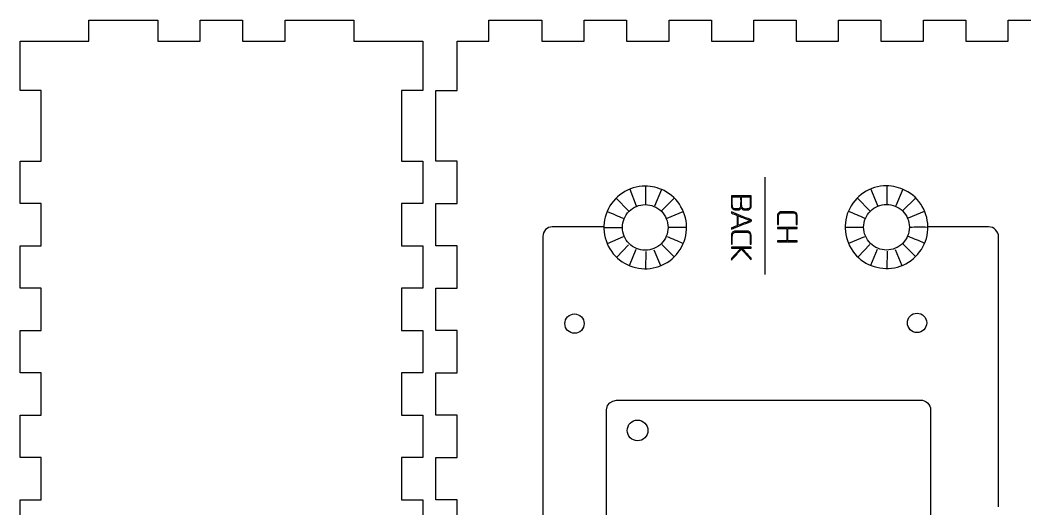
# Model space of a CAD drawing. Extents: x 0 to 409, y 11 to 177.
# Drawn here: x 0.1 to 142.2, y 107.8 to 177 of the extents above; entities that cross this region are included whole.
import ezdxf

# ---------------------------------------------------------------- set-up
doc = ezdxf.new("R2010")
doc.units = 0
doc.layers.add('Imprimir', color=7, linetype='CONTINUOUS')

msp = doc.modelspace()

# ---------------------------------------------------------------- linework, layer by layer
at = {"layer": 'Imprimir', "color": 5}
for points in [[(0.055614, 103.050037), (0.055614, 109.047371), (3.05428, 109.047371), (3.05428, 115.044706), (0.055614, 115.044706), (0.055614, 121.04204), (3.05428, 121.04204), (3.05428, 127.039374), (0.055614, 127.039374), (0.055614, 133.036706), (3.05428, 133.036706), (3.05428, 139.034037), (0.055614, 139.034037), (0.055614, 145.031371), (3.05428, 145.031371), (3.05428, 151.028706), (0.055614, 151.028706), (0.055614, 157.026037), (3.05428, 157.026037), (3.05428, 167.021593), (0.055614, 167.021593), (0.055614, 174.018481), (9.80128, 174.018481), (9.80128, 177.01715), (19.546951, 177.01715), (19.546951, 174.018481), (25.544285, 174.018481), (25.544285, 177.01715), (31.541619, 177.01715), (31.541619, 174.018481), (37.538954, 174.018481), (37.538954, 177.01715), (47.284621, 177.01715), (47.284621, 174.018481), (57.030289, 174.018481), (57.030289, 167.021593), (54.031623, 167.021593), (54.031623, 157.026037), (57.030289, 157.026037), (57.030289, 151.028706), (54.031623, 151.028706), (54.031623, 145.031371), (57.030289, 145.031371), (57.030289, 139.034037), (54.031623, 139.034037), (54.031623, 133.036706), (57.030289, 133.036706), (57.030289, 127.039374), (54.031623, 127.039374), (54.031623, 121.04204), (57.030289, 121.04204), (57.030289, 115.044706), (54.031623, 115.044706), (54.031623, 109.047371), (57.030289, 109.047371), (57.030289, 103.050037)], [(61.893397, 103.04969), (61.893397, 109.04703), (58.894707, 109.04703), (58.894707, 115.04437), (61.893397, 115.04437), (61.893397, 121.041706), (58.894707, 121.041706), (58.894707, 127.039046), (61.893397, 127.039046), (61.893397, 133.036385), (58.894707, 133.036385), (58.894707, 139.03372), (61.893397, 139.03372), (61.893397, 145.031057), (58.894707, 145.031057), (58.894707, 151.028388), (61.893397, 151.028388), (61.893397, 157.025728), (58.894707, 157.025728), (58.894707, 167.021292), (61.893397, 167.021292), (61.893397, 174.018187), (66.391375, 174.018187), (66.391375, 177.016856), (73.888071, 177.016856), (73.888071, 174.018187), (79.885392, 174.018187), (79.885392, 177.016856), (85.882739, 177.016856), (85.882739, 174.018187), (91.880092, 174.018187), (91.880092, 177.016856), (97.877416, 177.016856), (97.877416, 174.018187), (103.874763, 174.018187), (103.874763, 177.016856), (109.872084, 177.016856), (109.872084, 174.018187), (115.869434, 174.018187), (115.869434, 177.016856), (121.866787, 177.016856), (121.866787, 174.018187), (127.864105, 174.018187), (127.864105, 177.016856), (133.861455, 177.016856), (133.861455, 174.018187), (139.858779, 174.018187), (139.858779, 177.016856), (147.355473, 177.016856)]]:
    msp.add_lwpolyline(points, dxfattribs=at)
at = {"layer": 'Imprimir', "color": 7}
for points in [[(105.418033, 154.76726), (105.418033, 140.952626)], [(86.310655, 153.043799), (87.244338, 150.697884)], [(88.558767, 153.451032), (88.546358, 150.941925)], [(90.817515, 153.03494), (89.816326, 150.674159)], [(120.455174, 153.078306), (121.38886, 150.732388)], [(122.703288, 153.485539), (122.690879, 150.976432)], [(124.962034, 153.069447), (123.960845, 150.708666)], [(84.41127, 151.772447), (86.147688, 149.978199)], [(92.596811, 151.769822), (90.832128, 149.98198)], [(100.833703, 151.987775), (100.835026, 151.987775)], [(102.154397, 151.979959), (102.154538, 151.979959)], [(118.555791, 151.806951), (120.292207, 150.012706)], [(126.74133, 151.804329), (124.976647, 150.016487)], [(93.852111, 149.861158), (91.570768, 148.907189)], [(127.996633, 149.895665), (125.715289, 148.941696)], [(82.610362, 147.727126), (75.353193, 147.727126)], [(100.84163, 146.917192), (100.842953, 146.917163)], [(137.092632, 147.725203), (128.381038, 147.725203)], [(74.024604, 146.35799), (74.024604, 98.546559)], [(85.398975, 146.296612), (83.143728, 145.331758)], [(86.165997, 145.177339), (84.489438, 143.435844)], [(90.87399, 145.232346), (92.615316, 143.496185)], [(119.543494, 146.331118), (117.288246, 145.366265)], [(120.310516, 145.211844), (118.63396, 143.470348)], [(125.018509, 145.266853), (126.759835, 143.530689)], [(138.501938, 108.046318), (138.501938, 146.279091)], [(87.181825, 144.496048), (86.248819, 142.222039)], [(88.579415, 144.236349), (88.55883, 141.776806)], [(89.743121, 144.471928), (90.654717, 142.230275)], [(102.217106, 144.645331), (102.216992, 144.645331)], [(121.326346, 144.530552), (120.393338, 142.256543)], [(122.723936, 144.270856), (122.703352, 141.81131)], [(123.887643, 144.506433), (124.799238, 142.264782)]]:
    msp.add_lwpolyline(points, dxfattribs=at)
for points in [[(122.649689, 153.525936), (120.348994, 153.557784), (118.130444, 152.078723), (117.258796, 149.952309)], [(122.649689, 153.525936), (120.348994, 153.557784), (118.130444, 152.078723), (117.258796, 149.952309)], [(88.505168, 153.491429), (86.204473, 153.523279), (83.985926, 152.044219), (83.114274, 149.917802)], [(88.505168, 153.491429), (86.204473, 153.523279), (83.985926, 152.044219), (83.114274, 149.917802)], [(91.168667, 152.85124), (90.348443, 153.272777), (89.427172, 153.492839), (88.505168, 153.491429)], [(91.168667, 152.85124), (90.348443, 153.272777), (89.427172, 153.492839), (88.505168, 153.491429)], [(94.348856, 147.339665), (94.494474, 149.593222), (93.187605, 151.845255), (91.168667, 152.85124)], [(94.348856, 147.339665), (94.494474, 149.593222), (93.187605, 151.845255), (91.168667, 152.85124)], [(125.313189, 152.885745), (124.492964, 153.307284), (123.571693, 153.527346), (122.649689, 153.525936)], [(125.313189, 152.885745), (124.492964, 153.307284), (123.571693, 153.527346), (122.649689, 153.525936)], [(128.493377, 147.374172), (128.638993, 149.627726), (127.332124, 151.879762), (125.313189, 152.885745)], [(128.493377, 147.374172), (128.638993, 149.627726), (127.332124, 151.879762), (125.313189, 152.885745)], [(100.694572, 150.734759), (100.694461, 150.503976), (100.803038, 150.24955), (101.034977, 150.168045)], [(100.694601, 152.128301), (100.694601, 151.663788), (100.694572, 151.199261), (100.694601, 150.734759)], [(103.505243, 152.128301), (102.568372, 152.128301), (101.631475, 152.128301), (100.694601, 152.128301)], [(100.86022, 150.56319), (100.816156, 150.739246), (100.839635, 150.922211), (100.833703, 151.101836)], [(100.833703, 151.101836), (100.833703, 151.397148), (100.833703, 151.692461), (100.833703, 151.987775)], [(100.835084, 151.987775), (101.228075, 151.987775), (101.621037, 151.987775), (102.013996, 151.987775)], [(102.013996, 151.987775), (102.013996, 151.555152), (102.016827, 151.122461), (102.011165, 150.689872)], [(102.18475, 150.527704), (102.135355, 150.707332), (102.160779, 150.895313), (102.154397, 151.079278)], [(102.154397, 151.079278), (102.154397, 151.379506), (102.154397, 151.679734), (102.154397, 151.979959)], [(102.154538, 151.979959), (102.557937, 151.979959), (102.961308, 151.979959), (103.364676, 151.979959)], [(103.364676, 151.979959), (103.361845, 151.54749), (103.368062, 151.114865), (103.361845, 150.682488)], [(103.491422, 150.571545), (103.515975, 150.794666), (103.501, 151.019892), (103.505233, 151.244053)], [(103.505243, 151.244053), (103.505243, 151.538801), (103.505243, 151.833552), (103.505243, 152.128301)], [(83.114274, 149.917802), (82.204174, 147.828822), (82.675389, 145.233841), (84.270165, 143.604257)], [(83.114274, 149.917802), (82.204174, 147.828822), (82.675389, 145.233841), (84.270165, 143.604257)], [(83.08113, 149.921414), (83.893144, 149.579061), (84.624847, 149.274508), (85.408537, 148.933595)], [(103.39709, 148.749027), (102.496242, 149.110371), (101.595423, 149.471712), (100.694572, 149.833054)], [(100.694572, 149.833054), (100.694572, 149.7758), (100.694572, 149.71855), (100.694572, 149.661297)], [(100.694572, 149.661297), (100.970435, 149.554603), (101.246273, 149.44791), (101.522133, 149.341217)], [(101.287514, 150.256284), (101.101922, 150.264724), (100.906146, 150.371597), (100.86022, 150.56319)], [(101.034977, 150.168045), (101.226834, 150.093872), (101.436405, 150.115808), (101.637539, 150.117266)], [(101.77427, 150.295849), (101.618754, 150.236075), (101.450116, 150.258009), (101.287514, 150.256284)], [(101.522133, 149.341217), (101.522133, 148.854579), (101.522133, 148.36795), (101.522133, 147.881315)], [(101.637539, 150.117266), (101.832608, 150.124172), (102.039216, 150.237591), (102.088188, 150.438095)], [(102.011176, 150.689872), (102.011176, 150.529556), (101.937156, 150.350962), (101.77427, 150.295849)], [(102.088188, 150.438095), (102.15358, 150.230053), (102.374208, 150.117512), (102.581774, 150.115472)], [(102.637656, 150.247036), (102.450712, 150.24193), (102.236995, 150.332349), (102.18475, 150.527704)], [(102.581774, 150.115472), (102.764571, 150.118674), (102.953153, 150.094306), (103.129747, 150.152858)], [(103.153893, 150.326618), (102.999926, 150.228047), (102.810863, 150.26085), (102.637656, 150.247036)], [(103.129747, 150.152858), (103.309722, 150.220329), (103.470998, 150.372089), (103.491422, 150.571545)], [(103.361855, 150.682488), (103.361855, 150.536861), (103.284136, 150.395634), (103.153893, 150.326618)], [(107.365993, 149.673002), (107.227992, 149.544301), (107.211574, 149.346286), (107.218626, 149.169013)], [(107.359167, 148.045251), (107.362263, 148.47554), (107.352394, 148.906229), (107.364803, 149.336251)], [(107.364808, 149.336251), (107.391324, 149.558117), (107.602446, 149.73424), (107.825754, 149.72032)], [(107.718924, 149.857562), (107.584166, 149.841608), (107.453613, 149.777943), (107.365993, 149.673041)], [(108.644457, 149.864362), (108.336014, 149.862774), (108.02706, 149.870394), (107.718924, 149.857562)], [(107.825754, 149.72032), (108.244106, 149.728204), (108.662737, 149.720849), (109.081226, 149.724156)], [(109.488885, 149.859877), (109.207662, 149.870857), (108.925905, 149.860142), (108.644457, 149.864348)], [(109.081226, 149.724156), (109.23655, 149.719949), (109.393339, 149.731882), (109.547618, 149.713123)], [(110.02295, 149.358433), (109.999534, 149.626925), (109.760404, 149.857281), (109.488885, 149.859877)], [(109.547618, 149.713126), (109.75888, 149.669459), (109.914709, 149.454673), (109.887771, 149.239921)], [(110.02831, 148.037575), (110.025479, 148.477834), (110.034528, 148.918325), (110.022939, 149.358433)], [(117.258796, 149.952309), (116.348695, 147.863326), (116.81991, 145.268348), (118.414686, 143.638761)], [(117.258796, 149.952309), (116.348695, 147.863326), (116.81991, 145.268348), (118.414686, 143.638761)], [(117.225649, 149.955918), (118.037663, 149.613566), (118.769365, 149.309014), (119.553059, 148.968102)], [(100.694572, 147.389478), (101.616523, 147.759072), (102.538189, 148.12942), (103.460333, 148.498548)], [(101.522133, 147.881315), (101.246273, 147.774622), (100.970435, 147.667923), (100.694572, 147.56123)], [(101.666567, 149.278757), (102.24303, 149.056258), (102.819467, 148.833765), (103.395933, 148.611266)], [(101.666567, 147.94377), (101.666567, 148.388765), (101.666567, 148.833765), (101.666567, 149.278757)], [(103.395933, 148.611266), (102.819467, 148.388767), (102.24303, 148.166263), (101.666567, 147.94377)], [(103.460333, 148.498548), (103.604909, 148.554415), (103.521888, 148.736088), (103.39709, 148.749027)], [(107.218626, 149.169013), (107.215794, 148.794432), (107.21871, 148.41984), (107.218626, 148.045251)], [(107.218626, 148.045251), (107.265483, 148.045251), (107.312309, 148.045251), (107.359167, 148.045251)], [(109.887771, 149.239921), (109.890602, 148.839141), (109.887882, 148.438358), (109.887771, 148.037575)], [(109.887771, 148.037575), (109.934626, 148.037575), (109.981455, 148.037575), (110.02831, 148.037575)], [(75.353193, 147.727126), (74.637432, 147.727126), (74.024604, 147.114338), (74.024604, 146.35799)], [(82.64856, 147.640605), (83.529802, 147.640634), (84.289432, 147.640605), (85.144017, 147.632429)], [(90.44935, 142.120793), (92.643412, 142.866376), (94.261715, 145.021452), (94.348856, 147.339665)], [(90.44935, 142.120793), (92.643412, 142.866376), (94.261715, 145.021452), (94.348856, 147.339665)], [(91.824458, 147.66732), (92.630633, 147.667349), (93.480562, 147.676898), (94.262363, 147.66732)], [(100.696575, 146.529416), (100.692342, 146.116129), (100.696575, 145.702744), (100.693744, 145.289414)], [(100.694572, 147.56123), (100.694572, 147.503982), (100.694572, 147.446726), (100.694572, 147.389478)], [(100.842897, 146.917163), (100.739115, 146.8161), (100.694686, 146.671735), (100.696575, 146.529416)], [(100.834296, 145.289414), (100.837127, 145.699555), (100.831465, 146.109787), (100.837127, 146.519862)], [(100.837116, 146.519862), (100.832883, 146.736989), (101.007418, 146.939708), (101.225424, 146.959544)], [(101.253012, 147.106006), (101.09577, 147.101694), (100.944228, 147.038736), (100.84163, 146.917192)], [(101.225424, 146.959544), (101.42814, 146.975974), (101.632208, 146.964491), (101.835543, 146.967904)], [(102.54352, 147.108546), (102.113379, 147.107223), (101.683098, 147.111616), (101.253012, 147.105901)], [(101.835543, 146.967896), (102.210873, 146.966574), (102.586372, 146.970966), (102.961588, 146.965515)], [(103.060831, 147.092044), (102.890161, 147.12131), (102.715938, 147.103712), (102.54352, 147.108554)], [(102.961588, 146.965637), (103.184558, 146.953466), (103.377426, 146.748163), (103.363321, 146.522849)], [(103.501042, 146.555472), (103.498211, 146.807903), (103.310513, 147.044578), (103.060831, 147.092044)], [(103.363321, 146.522849), (103.366152, 146.10916), (103.363585, 145.695425), (103.363321, 145.281717)], [(103.503862, 145.281717), (103.501031, 145.706286), (103.50754, 146.131009), (103.501031, 146.555472)], [(110.02831, 147.61588), (109.09141, 147.61588), (108.154539, 147.61588), (107.217639, 147.61588)], [(107.217639, 147.61588), (107.217639, 147.569038), (107.217639, 147.522196), (107.217639, 147.475354)], [(107.217639, 147.475354), (107.657455, 147.475354), (108.097275, 147.475354), (108.537092, 147.475354)], [(108.537092, 147.475354), (108.537092, 146.892435), (108.537092, 146.309518), (108.537092, 145.726601)], [(108.677631, 145.726601), (108.677631, 146.309518), (108.677631, 146.892435), (108.677631, 147.475354)], [(108.677631, 147.475354), (109.127859, 147.475354), (109.578084, 147.475354), (110.02831, 147.475354)], [(110.02831, 147.475354), (110.02831, 147.522196), (110.02831, 147.569038), (110.02831, 147.61588)], [(116.793081, 147.675112), (117.674324, 147.675141), (118.433953, 147.675112), (119.288536, 147.666936)], [(124.593871, 142.1553), (126.787934, 142.90088), (128.406237, 145.055959), (128.493377, 147.374172)], [(124.593871, 142.1553), (126.787934, 142.90088), (128.406237, 145.055959), (128.493377, 147.374172)], [(125.96898, 147.701827), (126.775154, 147.701853), (127.625083, 147.711405), (128.406885, 147.701827)], [(138.501938, 146.279091), (138.501938, 147.077601), (137.889194, 147.725203), (137.092632, 147.725203)], [(91.59407, 146.358278), (92.336914, 146.045096), (93.076289, 145.746495), (93.792926, 145.43385)], [(100.693754, 145.289414), (100.740583, 145.289414), (100.787438, 145.289414), (100.834296, 145.289414)], [(103.363321, 145.281717), (103.41015, 145.281717), (103.457005, 145.281717), (103.503862, 145.281717)], [(108.537092, 145.726601), (108.097275, 145.726601), (107.657455, 145.726601), (107.217639, 145.726601)], [(107.217639, 145.726601), (107.217639, 145.679757), (107.217639, 145.632915), (107.217639, 145.586073)], [(107.217639, 145.586073), (108.154539, 145.586073), (109.09141, 145.586073), (110.02831, 145.586073)], [(110.02831, 145.726601), (109.578084, 145.726601), (109.127859, 145.726601), (108.677631, 145.726601)], [(110.02831, 145.586073), (110.02831, 145.632915), (110.02831, 145.679757), (110.02831, 145.726601)], [(125.738591, 146.392785), (126.481435, 146.079603), (127.220811, 145.781002), (127.937448, 145.468355)], [(84.270165, 143.604257), (85.804573, 141.952778), (88.332553, 141.349768), (90.44935, 142.120793)], [(84.270165, 143.604257), (85.804573, 141.952778), (88.332553, 141.349768), (90.44935, 142.120793)], [(103.505217, 144.860022), (102.568346, 144.860022), (101.631446, 144.860022), (100.694572, 144.860022)], [(100.694572, 144.860022), (100.694572, 144.813183), (100.694572, 144.766338), (100.694572, 144.719499)], [(100.694572, 144.719499), (101.631446, 144.719499), (102.568346, 144.719499), (103.505217, 144.719499)], [(101.986437, 144.614253), (101.557339, 144.150886), (101.124941, 143.690553), (100.694572, 143.228358)], [(100.694572, 143.017569), (101.169515, 143.527623), (101.64445, 144.037678), (102.119417, 144.547734)], [(102.216992, 144.645331), (102.155778, 144.751913), (102.038004, 144.697041), (101.986437, 144.614253)], [(102.119417, 144.547734), (102.58135, 144.051992), (103.043284, 143.556251), (103.505217, 143.060511)], [(103.500703, 143.280097), (103.072705, 143.735051), (102.645781, 144.191047), (102.217106, 144.645331)], [(103.505217, 144.719499), (103.505217, 144.766338), (103.505217, 144.813183), (103.505217, 144.860022)], [(118.414686, 143.638761), (119.949092, 141.987282), (122.477072, 141.384273), (124.593871, 142.1553)], [(118.414686, 143.638761), (119.949092, 141.987282), (122.477072, 141.384273), (124.593871, 142.1553)], [(100.694572, 143.228358), (100.694572, 143.158098), (100.694572, 143.087835), (100.694572, 143.017569)], [(103.505217, 143.060511), (103.502121, 143.1331), (103.511435, 143.210546), (103.500693, 143.280097)]]:
    msp.add_open_spline(points, degree=3, dxfattribs=at)
at = {"layer": 'Imprimir', "color": 5}
for points in [[(86.220009, 149.927232), (86.826611, 150.5338), (87.649338, 150.874565), (88.507202, 150.874562)], [(88.507202, 150.874562), (89.365066, 150.874562), (90.187793, 150.533797), (90.794393, 149.927232)], [(120.364528, 149.961739), (120.97113, 150.568304), (121.793857, 150.909069), (122.651721, 150.909069)], [(122.651721, 150.909069), (123.509582, 150.909069), (124.332309, 150.568304), (124.938912, 149.961739)], [(85.272621, 147.640171), (85.272621, 148.497987), (85.613407, 149.320667), (86.220009, 149.927232)], [(90.794393, 149.927232), (91.400995, 149.320667), (91.741781, 148.497987), (91.741781, 147.640171)], [(119.417142, 147.674678), (119.417142, 148.532492), (119.757928, 149.355174), (120.364528, 149.961739)], [(124.938912, 149.961739), (125.545511, 149.355174), (125.886297, 148.532492), (125.886297, 147.674678)], [(86.220009, 145.35311), (85.613409, 145.959675), (85.272623, 146.782355), (85.272621, 147.640171)], [(91.741781, 147.640171), (91.741781, 146.782357), (91.400995, 145.959678), (90.794393, 145.35311)], [(120.364528, 145.387617), (119.757928, 145.994182), (119.417142, 146.816862), (119.417142, 147.674678)], [(125.886297, 147.674678), (125.886297, 146.816862), (125.545511, 145.994182), (124.938912, 145.387617)], [(88.507202, 144.40578), (87.649338, 144.40578), (86.826611, 144.746545), (86.220009, 145.35311)], [(90.794393, 145.35311), (90.187793, 144.746545), (89.365066, 144.40578), (88.507202, 144.40578)], [(122.651721, 144.440287), (121.793857, 144.440287), (120.97113, 144.781052), (120.364528, 145.387617)], [(124.938912, 145.387617), (124.332309, 144.781052), (123.509582, 144.440287), (122.651721, 144.440287)], [(77.533407, 134.980665), (77.790101, 135.237343), (78.13825, 135.381544), (78.501269, 135.381544)], [(78.501269, 135.381544), (78.864288, 135.381544), (79.212437, 135.237346), (79.469131, 134.980665)], [(125.599378, 134.116819), (125.599378, 134.479817), (125.743586, 134.827948), (126.000277, 135.084626)], [(126.000277, 135.084626), (126.256971, 135.341306), (126.60512, 135.485504), (126.968139, 135.485504)], [(126.968139, 135.485504), (127.724075, 135.485493), (128.336876, 134.872715), (128.336873, 134.116819)], [(77.132508, 134.012859), (77.132505, 134.375857), (77.276714, 134.723988), (77.533407, 134.980665)], [(78.501269, 132.64418), (77.745323, 132.644178), (77.132508, 133.256958), (77.132508, 134.012859)], [(79.870033, 134.012859), (79.870033, 133.649862), (79.725822, 133.301731), (79.469128, 133.045056)], [(79.469131, 134.980665), (79.725824, 134.723988), (79.870033, 134.375857), (79.870033, 134.012859)], [(126.968139, 132.74814), (126.212195, 132.74814), (125.59938, 133.360918), (125.599378, 134.116819)], [(128.336873, 134.116819), (128.336873, 133.360929), (127.724072, 132.748154), (126.968139, 132.74814)], [(79.469128, 133.045056), (79.212437, 132.788378), (78.864285, 132.644178), (78.501269, 132.64418)], [(83.016077, 121.79811), (83.24006, 123.686751), (85.401991, 123.071524), (86.721736, 123.176198)], [(86.721736, 123.176198), (100.298073, 123.176198), (113.87441, 123.176198), (127.450744, 123.176198)], [(127.450744, 123.176198), (128.197401, 123.198264), (128.906773, 122.56146), (128.889278, 121.79811)], [(83.016077, 66.954412), (83.016077, 85.235647), (83.016077, 103.516878), (83.016077, 121.79811)], [(128.889278, 121.79811), (128.889278, 102.761176), (128.889278, 83.724243), (128.889278, 64.687311)], [(85.957444, 118.881145), (85.957444, 119.691741), (86.614561, 120.348861), (87.42516, 120.348863)], [(87.42516, 120.348863), (87.814423, 120.348863), (88.187742, 120.194227), (88.462993, 119.918979)], [(88.462993, 119.918979), (88.738242, 119.643727), (88.892877, 119.270408), (88.892877, 118.881145)], [(87.42516, 117.413428), (86.614561, 117.413428), (85.957444, 118.070549), (85.957444, 118.881145)], [(88.892877, 118.881145), (88.892877, 118.491882), (88.738242, 118.118563), (88.462993, 117.843312)], [(88.462993, 117.843312), (88.187742, 117.568061), (87.814423, 117.413428), (87.42516, 117.413428)]]:
    msp.add_open_spline(points, degree=3, dxfattribs=at)

doc.saveas('drawing.dxf')
